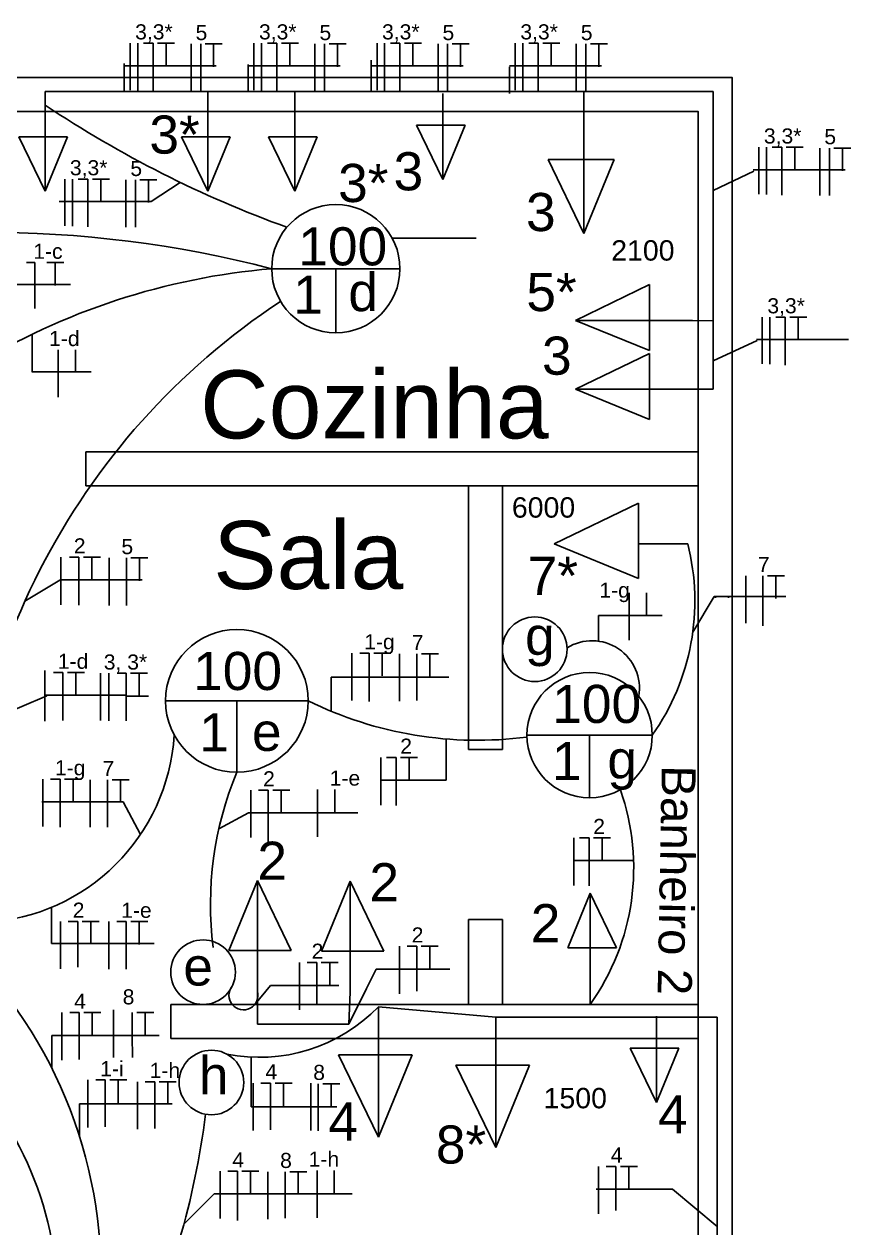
# Model space of a CAD drawing. Header units: millimetres. Extents: x 2261 to 3453, y 1338 to 2013.
# Drawn here: x 3425.08 to 3429.94, y 1356.26 to 1363.34 of the extents above; entities that cross this region are included whole.
import ezdxf

# ---------------------------------------------------------------- set-up
doc = ezdxf.new("R2010")
doc.units = ezdxf.units.MM
doc.styles.get("Standard").update_dxf_attribs({"font": 'arial.ttf'})
pattern_1 = [(0, (0, 0), (0, 6.985), [5.08, -1.905]), (90, (0, 0), (-6.985, 4e-16), [5.08, -1.905])]

msp = doc.modelspace()

# ---------------------------------------------------------------- hatches: boundary and pattern name
h = msp.add_hatch()
h.set_pattern_fill('ANGLE', color=256)
h.set_pattern_definition(pattern_1)
h.paths.add_polyline_path([(3425.3317, 1362.6758), (3425.2007, 1362.6758), (3425.2007, 1362.3548)])
h.paths.add_polyline_path([(3426.2878, 1362.6758), (3426.1568, 1362.6758), (3426.1568, 1362.3548)], flags=17)
h.paths.add_polyline_path([(3428.3683, 1362.7954), (3428.3668, 1362.7954), (3428.3668, 1362.8242), (3426.6693, 1362.8242), (3426.6693, 1362.6758), (3426.8003, 1362.6758), (3426.6693, 1362.3548), (3426.5142, 1362.6758), (3426.6693, 1362.6758), (3426.6693, 1362.8242), (3426.1568, 1362.8242), (3426.1568, 1362.6758), (3426.2878, 1362.6758), (3426.1568, 1362.3548), (3426.0017, 1362.6758), (3426.1568, 1362.6758), (3426.1568, 1362.8242), (3425.2247, 1362.8242, 0.276781), (3426.6218, 1362.1436, -0.698379), (3427.2863, 1361.8999, -0.762563), (3426.5852, 1361.7075, 0.079596), (3425.6178, 1360.8242), (3429.0391, 1360.8242), (3429.0391, 1361.1913), (3429.0071, 1361.1913), (3428.7542, 1361.1913), (3428.7542, 1361.0135), (3428.3187, 1361.1913), (3428.7542, 1361.4017), (3428.7542, 1361.1913), (3429.0071, 1361.1913), (3429.0391, 1361.1913), (3429.0391, 1361.5954), (3429.0071, 1361.5959), (3428.7542, 1361.5959), (3428.7542, 1361.4182), (3428.3187, 1361.5959), (3428.7542, 1361.8064), (3428.7542, 1361.5959), (3429.0071, 1361.5959), (3429.0391, 1361.5954), (3429.0391, 1362.8242), (3428.3668, 1362.8242), (3428.3668, 1362.7954), (3428.3683, 1362.7954), (3428.3683, 1362.5425), (3428.5461, 1362.5425), (3428.3683, 1362.107), (3428.1578, 1362.5425), (3428.3683, 1362.5425)])
h.paths.add_polyline_path([(3426.3111, 1362.1685), (3426.5974, 1362.1685), (3426.5974, 1362.6305), (3426.3111, 1362.6305)], flags=24)
h.paths.add_polyline_path([(3425.7985, 1362.1685), (3426.0849, 1362.1685), (3426.0849, 1362.6305), (3425.7985, 1362.6305)], flags=25)
h.paths.add_polyline_path([(3427.9583, 1361.9976), (3428.2446, 1361.9976), (3428.2446, 1362.4597), (3427.9583, 1362.4597)], flags=24)
h.paths.add_polyline_path([(3428.2496, 1361.4784), (3428.5359, 1361.4784), (3428.5359, 1361.9404), (3428.2496, 1361.9404)], flags=24)
h.paths.add_polyline_path([(3428.0524, 1361.1532), (3428.3387, 1361.1532), (3428.3387, 1361.6153), (3428.0524, 1361.6153)], flags=24)
h.paths.add_polyline_path([(3425.9835, 1360.677), (3428.2337, 1360.677), (3428.2337, 1361.5013), (3425.9835, 1361.5013)], flags=9)
h = msp.add_hatch()
h.set_pattern_fill('ANGLE', color=256)
h.set_pattern_definition(pattern_1)
h.paths.add_polyline_path([(3424.0795, 1361.1162), (3423.7031, 1361.1162), (3424.0795, 1360.9626)])
h.paths.add_polyline_path([(3425.3317, 1362.6758), (3425.2007, 1362.6758), (3425.2007, 1362.3548)])
h.paths.add_polyline_path([(3426.2878, 1362.6758), (3426.1568, 1362.6758), (3426.1568, 1362.3548)])
h.paths.add_polyline_path([(3426.8003, 1362.6758), (3426.6693, 1362.6758), (3426.6693, 1362.3548)])
h.paths.add_polyline_path([(3427.6692, 1362.7445), (3427.5382, 1362.7445), (3427.5382, 1362.4235)])
h.paths.add_polyline_path([(3428.5461, 1362.5425), (3428.3683, 1362.5425), (3428.3683, 1362.107)])
h.paths.add_polyline_path([(3428.7542, 1361.5959), (3428.3187, 1361.5959), (3428.7542, 1361.4182)])
h.paths.add_polyline_path([(3428.7542, 1361.1913), (3428.3187, 1361.1913), (3428.7542, 1361.0135)])
h.paths.add_polyline_path([(3423.9022, 1359.3506), (3423.3412, 1359.3506), (3423.9022, 1359.1217)])
h.paths.add_polyline_path([(3428.4051, 1358.2283), (3428.2741, 1357.9073), (3428.4051, 1357.9073)])
h.paths.add_polyline_path([(3426.9941, 1358.2991), (3426.8263, 1357.888), (3426.9941, 1357.888)])
h.paths.add_polyline_path([(3426.4485, 1358.3021), (3426.2808, 1357.891), (3426.4485, 1357.891)])
h.paths.add_polyline_path([(3424.8502, 1358.0567), (3424.5105, 1357.6078), (3424.8502, 1357.6078)])
h.paths.add_polyline_path([(3421.2882, 1357.0351), (3421.2882, 1356.9041), (3421.6092, 1356.9041)])
h = msp.add_hatch()
h.set_pattern_fill('ANGLE', color=256)
h.set_pattern_definition(pattern_1)
h.paths.add_polyline_path([(3425.3317, 1362.6758), (3425.2007, 1362.6758), (3425.2007, 1362.3548)])
h.paths.add_polyline_path([(3426.2878, 1362.6758), (3426.1568, 1362.6758), (3426.1568, 1362.3548)])
h.paths.add_polyline_path([(3426.8003, 1362.6758), (3426.6693, 1362.6758), (3426.6693, 1362.3548)])
h.paths.add_polyline_path([(3427.6692, 1362.7445), (3427.5382, 1362.7445), (3427.5382, 1362.4235)])
h.paths.add_polyline_path([(3428.5461, 1362.5425), (3428.3683, 1362.5425), (3428.3683, 1362.107)])
h.paths.add_polyline_path([(3428.7542, 1361.5959), (3428.3187, 1361.5959), (3428.7542, 1361.4182)])
h = msp.add_hatch()
h.set_pattern_fill('ANGLE', color=256)
h.set_pattern_definition(pattern_1)
h.paths.add_polyline_path([(3424.0795, 1361.1162), (3423.7031, 1361.1162), (3424.0795, 1360.9626)])
h.paths.add_polyline_path([(3425.3317, 1362.6758), (3425.2007, 1362.6758), (3425.2007, 1362.3548)])
h = msp.add_hatch()
h.set_pattern_fill('ANGLE', color=256)
h.set_pattern_definition(pattern_1)
h.paths.add_polyline_path([(3425.3317, 1362.6758), (3425.2007, 1362.6758), (3425.2007, 1362.3548)])
h = msp.add_hatch()
h.set_pattern_fill('ANGLE', color=256)
h.set_pattern_definition(pattern_1)
h.paths.add_polyline_path([(3426.2878, 1362.6758), (3426.1568, 1362.6758), (3426.1568, 1362.3548)])
h.paths.add_polyline_path([(3426.8003, 1362.6758), (3426.6693, 1362.6758), (3426.6693, 1362.3548)])
h.paths.add_polyline_path([(3428.5461, 1362.5425), (3428.3683, 1362.5425), (3428.3683, 1362.107)])
h = msp.add_hatch()
h.set_pattern_fill('ANGLE', color=256)
h.set_pattern_definition(pattern_1)
h.paths.add_polyline_path([(3428.5461, 1362.5425), (3428.3683, 1362.5425), (3428.3683, 1362.107)])
h.paths.add_polyline_path([(3428.7542, 1361.5959), (3428.3187, 1361.5959), (3428.7542, 1361.4182)])
h.paths.add_polyline_path([(3428.7542, 1361.1913), (3428.3187, 1361.1913), (3428.7542, 1361.0135)])
h.paths.add_polyline_path([(3426.9941, 1358.2991), (3426.8263, 1357.888), (3426.9941, 1357.888)])
h.paths.add_polyline_path([(3426.4485, 1358.3021), (3426.2808, 1357.891), (3426.4485, 1357.891)])
h.paths.add_polyline_path([(3423.9022, 1359.3506), (3423.3412, 1359.3506), (3423.9022, 1359.1217)])
h.paths.add_polyline_path([(3423.3927, 1355.983), (3423.2245, 1355.983), (3423.2245, 1355.5709)])
h.paths.add_polyline_path([(3423.9109, 1354.6913), (3423.4809, 1354.6913), (3423.9109, 1354.5159)])
h.paths.add_polyline_path([(3427.3578, 1357.2789), (3427.1599, 1357.2789), (3427.1599, 1356.7939)])
h.paths.add_polyline_path([(3428.0474, 1357.2174), (3427.8494, 1357.2174), (3427.8494, 1356.7324)])
h = msp.add_hatch()
h.set_pattern_fill('ANGLE', color=256)
h.set_pattern_definition(pattern_1)
h.paths.add_polyline_path([(3428.7542, 1361.5959), (3428.3187, 1361.5959), (3428.7542, 1361.4182)])
h.paths.add_polyline_path([(3428.7542, 1361.1913), (3428.3187, 1361.1913), (3428.7542, 1361.0135)])
h = msp.add_hatch()
h.set_pattern_fill('ANGLE', color=256)
h.set_pattern_definition(pattern_1)
h.paths.add_polyline_path([(3428.7542, 1361.1913), (3428.3187, 1361.1913), (3428.7542, 1361.0135)])
h = msp.add_hatch()
h.set_pattern_fill('ANGLE', color=256)
h.set_pattern_definition(pattern_1)
h.paths.add_polyline_path([(3428.6897, 1360.522), (3428.1932, 1360.282), (3428.6897, 1360.0794)])
h = msp.add_hatch()
h.set_pattern_fill('ANGLE', color=256)
h.set_pattern_definition(pattern_1)
h.paths.add_polyline_path([(3426.4485, 1358.3021), (3426.2808, 1357.891), (3426.4485, 1357.891)])
h.paths.add_polyline_path([(3426.9941, 1358.2991), (3426.8263, 1357.888), (3426.9941, 1357.888)])
h.paths.add_polyline_path([(3427.3578, 1357.2789), (3427.1599, 1357.2789), (3427.1599, 1356.7939)])
h.paths.add_polyline_path([(3428.0474, 1357.2174), (3427.8494, 1357.2174), (3427.8494, 1356.7324)])
h.paths.add_polyline_path([(3423.3927, 1355.983), (3423.2245, 1355.983), (3423.2245, 1355.5709)])
h.paths.add_polyline_path([(3428.9432, 1355.8754), (3428.5311, 1355.8754), (3428.9432, 1355.7072)])
h = msp.add_hatch()
h.set_pattern_fill('ANGLE', color=256)
h.set_pattern_definition(pattern_1)
h.paths.add_polyline_path([(3426.4485, 1358.3021), (3426.2808, 1357.891), (3426.4485, 1357.891)])
h.paths.add_polyline_path([(3426.9941, 1358.2991), (3426.8263, 1357.888), (3426.9941, 1357.888)])
h = msp.add_hatch()
h.set_pattern_fill('ANGLE', color=256, angle=90)
h.set_pattern_definition([(90, (4785.972, -2071.136), (-6.985, 2e-15), [5.08, -1.905]), (180, (4785.972, -2071.136), (-3e-15, -6.985), [5.08, -1.905])])
h.paths.add_polyline_path([(3428.2741, 1357.9073), (3428.4051, 1357.9073), (3428.4051, 1358.2283)])
h = msp.add_hatch()
h.set_pattern_fill('ANGLE', color=256)
h.set_pattern_definition(pattern_1)
h.paths.add_polyline_path([(3427.3578, 1357.2789), (3427.1599, 1357.2789), (3427.1599, 1356.7939)])
h.paths.add_polyline_path([(3428.0474, 1357.2174), (3427.8494, 1357.2174), (3427.8494, 1356.7324)])
h.paths.add_polyline_path([(3428.925, 1357.3181), (3428.794, 1357.3181), (3428.794, 1356.9971)])
h.paths.add_polyline_path([(3428.9432, 1355.8754), (3428.5311, 1355.8754), (3428.9432, 1355.7072)])
h.paths.add_polyline_path([(3423.3927, 1355.983), (3423.2245, 1355.983), (3423.2245, 1355.5709)])
h.paths.add_polyline_path([(3423.9109, 1354.6913), (3423.4809, 1354.6913), (3423.9109, 1354.5159)])
h = msp.add_hatch()
h.set_pattern_fill('ANGLE', color=256)
h.set_pattern_definition(pattern_1)
h.paths.add_polyline_path([(3427.3578, 1357.2789), (3427.1599, 1357.2789), (3427.1599, 1356.7939)])
h.paths.add_polyline_path([(3428.0474, 1357.2174), (3427.8494, 1357.2174), (3427.8494, 1356.7324)])
h = msp.add_hatch()
h.set_pattern_fill('ANGLE', color=256)
h.set_pattern_definition(pattern_1)
h.paths.add_polyline_path([(3428.925, 1357.3181), (3428.794, 1357.3181), (3428.794, 1356.9971)])
h.paths.add_polyline_path([(3428.9432, 1355.8754), (3428.5311, 1355.8754), (3428.9432, 1355.7072)])

# ---------------------------------------------------------------- linework, layer by layer
for p, q in [((3425.7002, 1363.2258), (3425.7002, 1362.9502)), ((3425.7448, 1363.2258), (3425.7448, 1363.0932)), ((3425.7792, 1363.2258), (3425.8354, 1363.2258)), ((3425.8354, 1363.2258), (3425.8354, 1363.0919)), ((3425.8618, 1363.2258), (3425.9118, 1363.2258)), ((3425.9118, 1363.2258), (3425.9118, 1363.0919)), ((3425.9118, 1363.0919), (3425.9118, 1363.2258)), ((3425.9118, 1363.2258), (3425.9618, 1363.2258)), ((3426.4285, 1363.2258), (3426.4285, 1362.9502)), ((3426.473, 1363.2258), (3426.473, 1363.0932)), ((3426.5074, 1363.2258), (3426.5636, 1363.2258)), ((3426.5636, 1363.2258), (3426.5636, 1363.0919)), ((3426.59, 1363.2258), (3426.64, 1363.2258)), ((3426.64, 1363.2258), (3426.64, 1363.0919)), ((3426.64, 1363.0919), (3426.64, 1363.2258)), ((3426.64, 1363.2258), (3426.69, 1363.2258)), ((3427.1517, 1363.2258), (3427.1517, 1362.9502)), ((3427.1962, 1363.2258), (3427.1962, 1363.0932)), ((3427.2306, 1363.2258), (3427.2868, 1363.2258)), ((3427.2868, 1363.2258), (3427.2868, 1363.0919)), ((3427.3132, 1363.2258), (3427.3632, 1363.2258)), ((3427.3632, 1363.2258), (3427.3632, 1363.0919)), ((3427.3632, 1363.0919), (3427.3632, 1363.2258)), ((3427.3632, 1363.2258), (3427.4132, 1363.2258)), ((3427.9647, 1363.2258), (3427.9647, 1362.9502)), ((3428.0092, 1363.2258), (3428.0092, 1363.0932)), ((3428.0436, 1363.2258), (3428.0998, 1363.2258)), ((3428.0998, 1363.2258), (3428.0998, 1363.0919)), ((3428.1262, 1363.2258), (3428.1762, 1363.2258)), ((3428.1762, 1363.2258), (3428.1762, 1363.0919)), ((3428.1762, 1363.0919), (3428.1762, 1363.2258)), ((3428.1762, 1363.2258), (3428.2262, 1363.2258)), ((3426.0587, 1363.2215), (3426.0587, 1362.9426)), ((3426.1151, 1363.2215), (3426.1151, 1363.0876)), ((3426.1415, 1363.2215), (3426.1915, 1363.2215)), ((3426.1915, 1363.2215), (3426.1915, 1363.0876)), ((3426.1915, 1363.0876), (3426.1915, 1363.2215)), ((3426.1915, 1363.2215), (3426.2415, 1363.2215)), ((3426.787, 1363.2215), (3426.787, 1362.9426)), ((3426.8433, 1363.2215), (3426.8433, 1363.0876)), ((3426.8697, 1363.2215), (3426.9197, 1363.2215)), ((3426.9197, 1363.2215), (3426.9197, 1363.0876)), ((3426.9197, 1363.0876), (3426.9197, 1363.2215)), ((3426.9197, 1363.2215), (3426.9697, 1363.2215)), ((3427.5102, 1363.2215), (3427.5102, 1362.9426)), ((3427.5665, 1363.2215), (3427.5665, 1363.0876)), ((3427.5929, 1363.2215), (3427.6429, 1363.2215)), ((3427.6429, 1363.2215), (3427.6429, 1363.0876)), ((3427.6429, 1363.0876), (3427.6429, 1363.2215)), ((3427.6429, 1363.2215), (3427.6929, 1363.2215)), ((3428.3232, 1363.2215), (3428.3232, 1362.9426)), ((3428.3795, 1363.2215), (3428.3795, 1363.0876)), ((3428.4059, 1363.2215), (3428.4559, 1363.2215)), ((3428.4559, 1363.2215), (3428.4559, 1363.0876)), ((3428.4559, 1363.0876), (3428.4559, 1363.2215)), ((3428.4559, 1363.2215), (3428.5059, 1363.2215)), ((3425.6661, 1362.9426), (3425.6661, 1363.1063)), ((3425.7293, 1363.0932), (3425.6661, 1363.0932)), ((3426.2069, 1363.0932), (3425.7293, 1363.0932)), ((3425.7448, 1363.0932), (3425.7448, 1362.9483)), ((3425.8354, 1363.0932), (3425.8354, 1362.944)), ((3426.1151, 1363.0876), (3426.1151, 1362.9426)), ((3426.3943, 1362.9426), (3426.3943, 1363.1013)), ((3426.4575, 1363.0932), (3426.3943, 1363.0932)), ((3426.9351, 1363.0932), (3426.4575, 1363.0932)), ((3426.473, 1363.0932), (3426.473, 1362.9483)), ((3426.5636, 1363.0932), (3426.5636, 1362.944)), ((3426.8433, 1363.0876), (3426.8433, 1362.9426)), ((3427.1175, 1362.9426), (3427.1175, 1363.1262)), ((3427.1807, 1363.0932), (3427.1175, 1363.0932)), ((3427.6583, 1363.0932), (3427.1807, 1363.0932)), ((3427.1962, 1363.0932), (3427.1962, 1362.9483)), ((3427.2868, 1363.0932), (3427.2868, 1362.944)), ((3427.5665, 1363.0876), (3427.5665, 1362.9426)), ((3427.9937, 1363.0932), (3427.9305, 1363.0932)), ((3427.9305, 1362.9309), (3427.9305, 1363.0864)), ((3428.4713, 1363.0932), (3427.9937, 1363.0932)), ((3428.0092, 1363.0932), (3428.0092, 1362.9483)), ((3428.0998, 1363.0932), (3428.0998, 1362.944)), ((3428.3795, 1363.0876), (3428.3795, 1362.9426)), ((3425.2007, 1362.8622), (3425.2007, 1362.9426)), ((3425.2007, 1362.9426), (3428.3668, 1362.9426)), ((3426.1568, 1362.8622), (3426.1568, 1362.9426)), ((3426.6693, 1362.8622), (3426.6693, 1362.9426)), ((3428.3668, 1362.9426), (3428.3668, 1362.7954)), ((3428.3668, 1362.9426), (3429.1272, 1362.9426)), ((3429.1272, 1362.9426), (3429.1272, 1361.594)), ((3427.5382, 1362.7445), (3427.5382, 1362.9309)), ((3425.2007, 1362.6758), (3425.2007, 1362.8622)), ((3426.1568, 1362.6758), (3426.1568, 1362.8622)), ((3426.6693, 1362.6758), (3426.6693, 1362.8622)), ((3429.0391, 1362.8242), (3429.0391, 1360.8242)), ((3427.3831, 1362.7445), (3427.6692, 1362.7445)), ((3427.5382, 1362.4235), (3427.3831, 1362.7445)), ((3427.6692, 1362.7445), (3427.5382, 1362.4235)), ((3427.5382, 1362.4235), (3427.5382, 1362.7445)), ((3428.3668, 1362.7954), (3428.3683, 1362.7954)), ((3428.3683, 1362.5425), (3428.3683, 1362.7954)), ((3425.0456, 1362.6758), (3425.3317, 1362.6758)), ((3425.2007, 1362.3548), (3425.0456, 1362.6758)), ((3425.3317, 1362.6758), (3425.2007, 1362.3548)), ((3425.2007, 1362.3548), (3425.2007, 1362.6758)), ((3426.0017, 1362.6758), (3426.2878, 1362.6758)), ((3426.1568, 1362.3548), (3426.0017, 1362.6758)), ((3426.2878, 1362.6758), (3426.1568, 1362.3548)), ((3426.1568, 1362.3548), (3426.1568, 1362.6758)), ((3426.5142, 1362.6758), (3426.8003, 1362.6758)), ((3426.6693, 1362.3548), (3426.5142, 1362.6758)), ((3426.8003, 1362.6758), (3426.6693, 1362.3548)), ((3426.6693, 1362.3548), (3426.6693, 1362.6758)), ((3429.3962, 1362.6136), (3429.3962, 1362.338)), ((3429.4407, 1362.6136), (3429.4407, 1362.4809)), ((3429.4751, 1362.6136), (3429.5314, 1362.6136)), ((3429.5314, 1362.6136), (3429.5314, 1362.4797)), ((3429.5577, 1362.6136), (3429.6077, 1362.6136)), ((3429.6077, 1362.6136), (3429.6077, 1362.4797)), ((3429.6077, 1362.4797), (3429.6077, 1362.6136)), ((3429.6077, 1362.6136), (3429.6577, 1362.6136)), ((3429.7547, 1362.6093), (3429.7547, 1362.3304)), ((3429.811, 1362.6093), (3429.811, 1362.4754)), ((3429.8374, 1362.6093), (3429.8874, 1362.6093)), ((3429.8874, 1362.6093), (3429.8874, 1362.4754)), ((3429.8874, 1362.4754), (3429.8874, 1362.6093)), ((3429.8874, 1362.6093), (3429.9374, 1362.6093)), ((3428.1578, 1362.5425), (3428.5461, 1362.5425)), ((3428.3683, 1362.107), (3428.1578, 1362.5425)), ((3428.5461, 1362.5425), (3428.3683, 1362.107)), ((3428.3683, 1362.107), (3428.3683, 1362.5425)), ((3429.1272, 1362.3591), (3429.367, 1362.4737)), ((3429.4252, 1362.4809), (3429.362, 1362.4809)), ((3429.9028, 1362.4809), (3429.4252, 1362.4809)), ((3429.4407, 1362.4809), (3429.4407, 1362.3361)), ((3429.5314, 1362.4809), (3429.5314, 1362.3318)), ((3429.811, 1362.4754), (3429.811, 1362.3304)), ((3425.3168, 1362.4269), (3425.3168, 1362.1513)), ((3425.3613, 1362.4269), (3425.3613, 1362.2942)), ((3425.3957, 1362.4269), (3425.4519, 1362.4269)), ((3425.4519, 1362.4269), (3425.4519, 1362.293)), ((3425.4783, 1362.4269), (3425.5283, 1362.4269)), ((3425.5283, 1362.4269), (3425.5283, 1362.293)), ((3425.5283, 1362.293), (3425.5283, 1362.4269)), ((3425.5283, 1362.4269), (3425.5783, 1362.4269)), ((3425.6753, 1362.4226), (3425.6753, 1362.1437)), ((3425.7316, 1362.4226), (3425.7316, 1362.2887)), ((3425.758, 1362.4226), (3425.808, 1362.4226)), ((3425.808, 1362.4226), (3425.808, 1362.2887)), ((3425.808, 1362.2887), (3425.808, 1362.4226)), ((3425.808, 1362.4226), (3425.858, 1362.4226)), ((3425.8234, 1362.2942), (3425.9946, 1362.4075)), ((3425.3458, 1362.2942), (3425.2826, 1362.2942)), ((3425.8234, 1362.2942), (3425.3458, 1362.2942)), ((3425.3613, 1362.2942), (3425.3613, 1362.1494)), ((3425.4519, 1362.2942), (3425.4519, 1362.1451)), ((3425.7316, 1362.2887), (3425.7316, 1362.1437)), ((3425.1408, 1361.9359), (3425.091, 1361.9359)), ((3425.1408, 1361.9359), (3425.1408, 1361.8075)), ((3425.2106, 1361.9359), (3425.2606, 1361.9359)), ((3425.2606, 1361.9359), (3425.2606, 1361.802)), ((3425.2606, 1361.802), (3425.2606, 1361.9359)), ((3425.2606, 1361.9359), (3425.3106, 1361.9359)), ((3427.2863, 1361.8999), (3426.5324, 1361.8999)), ((3426.9094, 1361.8999), (3427.2863, 1361.8999)), ((3427.2863, 1361.8999), (3426.9094, 1361.8999)), ((3426.9094, 1361.8999), (3426.9094, 1361.523)), ((3425.128, 1361.8075), (3424.6504, 1361.8075)), ((3425.128, 1361.8075), (3425.3503, 1361.8075)), ((3425.1408, 1361.8075), (3425.1408, 1361.6669)), ((3428.3187, 1361.5959), (3428.7542, 1361.8064)), ((3428.7542, 1361.8064), (3428.7542, 1361.4182)), ((3428.7542, 1361.4182), (3428.3187, 1361.5959)), ((3428.3187, 1361.5959), (3428.7542, 1361.5959)), ((3428.7542, 1361.5959), (3429.0071, 1361.5959)), ((3429.1272, 1361.594), (3429.0071, 1361.5959)), ((3429.4166, 1361.6155), (3429.4166, 1361.3398)), ((3429.4611, 1361.6155), (3429.4611, 1361.4828)), ((3429.4955, 1361.6155), (3429.5518, 1361.6155)), ((3429.5518, 1361.6155), (3429.5518, 1361.4816)), ((3429.5781, 1361.6155), (3429.6281, 1361.6155)), ((3429.6281, 1361.6155), (3429.6281, 1361.4816)), ((3429.6281, 1361.4816), (3429.6281, 1361.6155)), ((3429.6281, 1361.6155), (3429.6781, 1361.6155)), ((3429.1272, 1361.594), (3429.1272, 1361.1913)), ((3425.124, 1361.5141), (3425.124, 1361.2912)), ((3429.1272, 1361.3578), (3429.3869, 1361.4773)), ((3429.4456, 1361.4828), (3429.3825, 1361.4828)), ((3429.9232, 1361.4828), (3429.4456, 1361.4828)), ((3429.4611, 1361.4828), (3429.4611, 1361.338)), ((3429.5518, 1361.4828), (3429.5518, 1361.3337)), ((3425.2769, 1361.4229), (3425.2769, 1361.144)), ((3425.3788, 1361.4229), (3425.3788, 1361.289)), ((3428.3187, 1361.1913), (3428.7542, 1361.4017)), ((3428.7542, 1361.4017), (3428.7542, 1361.0135)), ((3425.2769, 1361.2945), (3425.124, 1361.2945)), ((3425.4706, 1361.2945), (3425.2769, 1361.2945)), ((3428.7542, 1361.0135), (3428.3187, 1361.1913)), ((3428.3187, 1361.1913), (3428.7542, 1361.1913)), ((3428.7542, 1361.1913), (3429.0071, 1361.1913)), ((3429.1272, 1361.1913), (3429.0071, 1361.1913)), ((3429.0391, 1360.8242), (3425.4391, 1360.8242)), ((3425.4391, 1360.8242), (3425.4391, 1360.6242)), ((3429.0391, 1360.6242), (3425.4391, 1360.6242)), ((3427.6891, 1359.0742), (3427.6891, 1360.6242)), ((3427.8891, 1359.0742), (3427.8891, 1360.6242)), ((3428.1932, 1360.282), (3428.6897, 1360.522)), ((3428.6897, 1360.522), (3428.6897, 1360.0794)), ((3428.6897, 1360.0794), (3428.1932, 1360.282)), ((3428.6897, 1360.282), (3428.978, 1360.282)), ((3425.2933, 1360.071), (3425.2933, 1360.2037)), ((3425.2933, 1360.2037), (3425.2933, 1359.9237)), ((3425.3432, 1360.2037), (3425.3995, 1360.2037)), ((3425.3995, 1360.2037), (3425.3995, 1360.0698)), ((3425.4258, 1360.2037), (3425.4758, 1360.2037)), ((3425.4758, 1360.2037), (3425.4758, 1360.0698)), ((3425.4758, 1360.0698), (3425.4758, 1360.2037)), ((3425.4758, 1360.2037), (3425.5258, 1360.2037)), ((3425.5773, 1360.1994), (3425.5773, 1359.9205)), ((3425.6792, 1360.1994), (3425.6792, 1360.0655)), ((3425.7055, 1360.1994), (3425.7555, 1360.1994)), ((3425.7555, 1360.1994), (3425.7555, 1360.0655)), ((3425.7555, 1360.0655), (3425.7555, 1360.1994)), ((3425.7555, 1360.1994), (3425.8055, 1360.1994)), ((3425.0821, 1359.945), (3425.2979, 1360.074)), ((3425.7709, 1360.071), (3425.2933, 1360.071)), ((3425.3995, 1360.071), (3425.3995, 1359.9219)), ((3425.6792, 1360.0655), (3425.6792, 1359.9205)), ((3429.0391, 1360.0988), (3429.0391, 1359.8199)), ((3429.3188, 1360.0945), (3429.3188, 1359.8156)), ((3429.4206, 1360.0945), (3429.4206, 1359.9606)), ((3429.447, 1360.0945), (3429.497, 1360.0945)), ((3429.497, 1360.0945), (3429.497, 1359.9606)), ((3429.497, 1359.9606), (3429.497, 1360.0945)), ((3429.497, 1360.0945), (3429.547, 1360.0945)), ((3428.6336, 1359.994), (3428.6336, 1359.7151)), ((3428.7355, 1359.994), (3428.7355, 1359.8601)), ((3429.0078, 1359.763), (3429.1328, 1359.9731)), ((3429.1328, 1359.9731), (3429.5544, 1359.9731)), ((3429.1409, 1359.9731), (3429.1409, 1359.9649)), ((3429.2173, 1359.9731), (3429.2173, 1359.9649)), ((3429.4206, 1359.9606), (3429.4206, 1359.8011)), ((3428.4528, 1359.7102), (3428.4528, 1359.8613)), ((3428.4528, 1359.8613), (3428.8272, 1359.8613)), ((3428.8118, 1359.8601), (3428.8118, 1359.8613)), ((3428.8118, 1359.8613), (3428.8118, 1359.8601)), ((3427.0046, 1359.6398), (3427.0046, 1359.3609)), ((3427.0502, 1359.6398), (3427.1064, 1359.6398)), ((3427.1064, 1359.6398), (3427.1064, 1359.5059)), ((3427.1328, 1359.6398), (3427.1828, 1359.6398)), ((3427.1828, 1359.6398), (3427.1828, 1359.5059)), ((3427.1828, 1359.5059), (3427.1828, 1359.6398)), ((3427.1828, 1359.6398), (3427.2328, 1359.6398)), ((3427.2843, 1359.6355), (3427.2843, 1359.3566)), ((3427.3861, 1359.6355), (3427.3861, 1359.5016)), ((3427.4125, 1359.6355), (3427.4625, 1359.6355)), ((3427.4625, 1359.6355), (3427.4625, 1359.5016)), ((3427.4625, 1359.5016), (3427.4625, 1359.6355)), ((3427.4625, 1359.6355), (3427.5125, 1359.6355)), ((3425.1992, 1359.3927), (3425.1992, 1359.5384)), ((3425.1992, 1359.5384), (3425.1992, 1359.2403)), ((3425.2491, 1359.5254), (3425.3053, 1359.5254)), ((3425.3053, 1359.5254), (3425.3053, 1359.3915)), ((3425.3317, 1359.5254), (3425.3817, 1359.5254)), ((3425.3817, 1359.5254), (3425.3817, 1359.3915)), ((3425.3817, 1359.3915), (3425.3817, 1359.5254)), ((3425.3817, 1359.5254), (3425.4317, 1359.5254)), ((3425.526, 1359.5211), (3425.526, 1359.2443)), ((3425.575, 1359.5211), (3425.575, 1359.2422)), ((3425.6768, 1359.5211), (3425.6238, 1359.5211)), ((3425.6768, 1359.5211), (3425.6768, 1359.3872)), ((3425.6768, 1359.5211), (3425.6768, 1359.5211)), ((3425.7032, 1359.5211), (3425.7532, 1359.5211)), ((3425.7532, 1359.5211), (3425.7532, 1359.3872)), ((3425.7532, 1359.3872), (3425.7532, 1359.5211)), ((3425.7532, 1359.5211), (3425.8032, 1359.5211)), ((3426.8819, 1359.2983), (3426.8819, 1359.4986)), ((3426.8819, 1359.4986), (3427.5729, 1359.4986)), ((3427.1064, 1359.5059), (3427.1064, 1359.3563)), ((3427.3861, 1359.5016), (3427.3861, 1359.3609)), ((3424.836, 1359.2291), (3425.2116, 1359.3886)), ((3425.6768, 1359.3927), (3425.1992, 1359.3927)), ((3425.3053, 1359.3927), (3425.3053, 1359.2436)), ((3425.6768, 1359.3872), (3425.6768, 1359.2422)), ((3425.6768, 1359.3872), (3425.8086, 1359.3872)), ((3426.7475, 1359.3591), (3425.9084, 1359.3591)), ((3425.9084, 1359.3591), (3426.3279, 1359.3591)), ((3426.3279, 1359.3591), (3426.7475, 1359.3591)), ((3426.3279, 1359.3591), (3426.3279, 1358.9395)), ((3427.5587, 1358.8924), (3427.5587, 1359.135)), ((3428.7698, 1359.1577), (3428.0331, 1359.1577)), ((3428.0331, 1359.1577), (3428.4015, 1359.1577)), ((3428.4015, 1359.1577), (3428.7698, 1359.1577)), ((3428.4015, 1359.1577), (3428.4015, 1358.7893)), ((3427.8891, 1359.0742), (3427.6891, 1359.0742)), ((3427.1735, 1359.0263), (3427.1735, 1358.8936)), ((3427.2079, 1359.0263), (3427.2641, 1359.0263)), ((3427.2641, 1359.0263), (3427.2641, 1358.8924)), ((3427.2905, 1359.0263), (3427.3405, 1359.0263)), ((3427.3405, 1359.0263), (3427.3405, 1358.8924)), ((3427.3405, 1358.8924), (3427.3405, 1359.0263)), ((3427.3405, 1359.0263), (3427.3905, 1359.0263)), ((3425.1864, 1358.8991), (3425.1864, 1358.6202)), ((3425.2321, 1358.8991), (3425.2883, 1358.8991)), ((3425.2883, 1358.8991), (3425.2883, 1358.7652)), ((3425.3147, 1358.8991), (3425.3647, 1358.8991)), ((3425.3647, 1358.8991), (3425.3647, 1358.7652)), ((3425.3647, 1358.7652), (3425.3647, 1358.8991)), ((3425.3647, 1358.8991), (3425.4147, 1358.8991)), ((3425.4661, 1358.8948), (3425.4661, 1358.6159)), ((3425.568, 1358.8948), (3425.568, 1358.7609)), ((3425.5944, 1358.8948), (3425.6444, 1358.8948)), ((3425.6444, 1358.8948), (3425.6444, 1358.7609)), ((3425.6444, 1358.7609), (3425.6444, 1358.8948)), ((3425.6444, 1358.8948), (3425.6944, 1358.8948)), ((3426.8017, 1358.8386), (3426.8017, 1358.5597)), ((3426.9035, 1358.8386), (3426.9035, 1358.7047)), ((3427.5587, 1358.8924), (3427.1735, 1358.8924)), ((3427.1737, 1358.8952), (3427.1737, 1358.7461)), ((3427.2645, 1358.8932), (3427.2645, 1358.7441)), ((3425.6598, 1358.7664), (3425.1821, 1358.7664)), ((3425.2883, 1358.7664), (3425.2883, 1358.6173)), ((3425.7614, 1358.574), (3425.6598, 1358.7664)), ((3426.4101, 1358.8343), (3426.4101, 1358.5554)), ((3426.4557, 1358.8343), (3426.512, 1358.8343)), ((3426.512, 1358.8343), (3426.512, 1358.7004)), ((3426.5384, 1358.8343), (3426.5884, 1358.8343)), ((3426.5884, 1358.8343), (3426.5884, 1358.7004)), ((3426.5884, 1358.7004), (3426.5884, 1358.8343)), ((3426.5884, 1358.8343), (3426.6384, 1358.8343)), ((3425.568, 1358.7609), (3425.568, 1358.6159)), ((3426.222, 1358.6072), (3426.3972, 1358.7016)), ((3426.3972, 1358.7016), (3427.0384, 1358.7016)), ((3426.512, 1358.7004), (3426.512, 1358.5312)), ((3428.308, 1358.5544), (3428.308, 1358.4217)), ((3428.3424, 1358.5544), (3428.3986, 1358.5544)), ((3428.3986, 1358.5544), (3428.3986, 1358.4205)), ((3428.425, 1358.5544), (3428.475, 1358.5544)), ((3428.475, 1358.5544), (3428.475, 1358.4205)), ((3428.475, 1358.4205), (3428.475, 1358.5544)), ((3428.475, 1358.5544), (3428.525, 1358.5544)), ((3428.6598, 1358.4205), (3428.308, 1358.4205)), ((3428.3082, 1358.4233), (3428.3082, 1358.2742)), ((3428.3989, 1358.4212), (3428.3989, 1358.2721)), ((3426.2808, 1357.891), (3426.4485, 1358.3021)), ((3426.4485, 1358.3021), (3426.6472, 1357.891)), ((3426.4485, 1358.3021), (3426.4485, 1357.891)), ((3426.8263, 1357.888), (3426.9941, 1358.2991)), ((3426.9941, 1358.2991), (3427.1927, 1357.888)), ((3426.9941, 1358.2991), (3426.9941, 1357.888)), ((3428.2741, 1357.9073), (3428.4051, 1358.2283)), ((3428.4051, 1358.2283), (3428.5603, 1357.9073)), ((3428.4051, 1358.2283), (3428.4051, 1357.9073)), ((3425.238, 1358.145), (3425.238, 1357.9325)), ((3425.291, 1358.0619), (3425.291, 1357.783)), ((3425.3366, 1358.0619), (3425.3928, 1358.0619)), ((3425.3928, 1358.0619), (3425.3928, 1357.928)), ((3425.4192, 1358.0619), (3425.4692, 1358.0619)), ((3425.4692, 1358.0619), (3425.4692, 1357.928)), ((3425.4692, 1357.928), (3425.4692, 1358.0619)), ((3425.4692, 1358.0619), (3425.5192, 1358.0619)), ((3425.5759, 1358.0615), (3425.5759, 1357.7826)), ((3425.6215, 1358.0615), (3425.6778, 1358.0615)), ((3425.6778, 1358.0615), (3425.6778, 1357.9276)), ((3425.7041, 1358.0615), (3425.7541, 1358.0615)), ((3425.7541, 1358.0615), (3425.7541, 1357.9276)), ((3425.7541, 1357.9276), (3425.7541, 1358.0615)), ((3425.7541, 1358.0615), (3425.8041, 1358.0615)), ((3427.6891, 1357.5742), (3427.6891, 1358.0742)), ((3427.6891, 1357.5742), (3427.6891, 1358.0742)), ((3427.6891, 1358.0742), (3427.8891, 1358.0742)), ((3427.8891, 1357.5742), (3427.8891, 1358.0742)), ((3425.238, 1357.9325), (3425.8408, 1357.9325)), ((3425.3928, 1357.928), (3425.3928, 1357.7936)), ((3425.6778, 1357.9276), (3425.6778, 1357.7827)), ((3427.2838, 1357.9165), (3427.2838, 1357.6377)), ((3427.3294, 1357.9165), (3427.3856, 1357.9165)), ((3427.3856, 1357.9165), (3427.3856, 1357.7826)), ((3427.412, 1357.9165), (3427.462, 1357.9165)), ((3427.462, 1357.9165), (3427.462, 1357.7826)), ((3427.462, 1357.7826), (3427.462, 1357.9165)), ((3427.462, 1357.9165), (3427.512, 1357.9165)), ((3426.6472, 1357.891), (3426.2808, 1357.891)), ((3426.4485, 1357.891), (3426.4485, 1357.6523)), ((3427.1927, 1357.888), (3426.8263, 1357.888)), ((3426.9941, 1357.888), (3426.9941, 1357.6493)), ((3428.5603, 1357.9073), (3428.2741, 1357.9073)), ((3428.4051, 1357.9073), (3428.4051, 1357.5742)), ((3426.6956, 1357.8206), (3426.6956, 1357.5417)), ((3426.7412, 1357.8206), (3426.7974, 1357.8206)), ((3426.7974, 1357.8206), (3426.7974, 1357.6867)), ((3426.8238, 1357.8206), (3426.8738, 1357.8206)), ((3426.8738, 1357.8206), (3426.8738, 1357.6867)), ((3426.8738, 1357.6867), (3426.8738, 1357.8206)), ((3426.8738, 1357.8206), (3426.9238, 1357.8206)), ((3427.0901, 1357.6678), (3427.1472, 1357.7826)), ((3427.1472, 1357.7826), (3427.5807, 1357.7826)), ((3427.3856, 1357.7826), (3427.3856, 1357.6529)), ((3426.4329, 1357.5742), (3426.5263, 1357.6867)), ((3426.4485, 1357.6523), (3426.4485, 1357.6039)), ((3426.5263, 1357.6867), (3426.7974, 1357.6867)), ((3426.7974, 1357.6867), (3426.9266, 1357.6867)), ((3426.7974, 1357.6867), (3426.7974, 1357.5742)), ((3426.9857, 1357.4577), (3427.0901, 1357.6678)), ((3426.9857, 1357.4577), (3426.9941, 1357.6493)), ((3425.9391, 1357.5742), (3429.0391, 1357.5742)), ((3425.9391, 1357.3742), (3425.9391, 1357.5742)), ((3426.4485, 1357.6039), (3426.4485, 1357.4577)), ((3429.0391, 1357.5742), (3427.6891, 1357.5742)), ((3425.2994, 1357.5265), (3425.2994, 1357.2476)), ((3425.3451, 1357.5265), (3425.4013, 1357.5265)), ((3425.4013, 1357.5265), (3425.4013, 1357.3926)), ((3425.4277, 1357.5265), (3425.4777, 1357.5265)), ((3425.4777, 1357.5265), (3425.4777, 1357.3926)), ((3425.4777, 1357.3926), (3425.4777, 1357.5265)), ((3425.4777, 1357.5265), (3425.5277, 1357.5265)), ((3425.6021, 1357.5421), (3425.6021, 1357.2633)), ((3425.7129, 1357.5265), (3425.7129, 1357.3926)), ((3425.7393, 1357.5265), (3425.7893, 1357.5265)), ((3425.7893, 1357.5265), (3425.7893, 1357.3926)), ((3425.7893, 1357.3926), (3425.7893, 1357.5265)), ((3425.7893, 1357.5265), (3425.8393, 1357.5265)), ((3427.1599, 1357.2789), (3427.1599, 1357.5605)), ((3427.1599, 1357.5605), (3427.8494, 1357.499)), ((3427.8494, 1357.2174), (3427.8494, 1357.499)), ((3427.8494, 1357.499), (3429.1512, 1357.499)), ((3428.794, 1357.3181), (3428.794, 1357.5045)), ((3429.1512, 1357.499), (3429.1512, 1355.8754)), ((3426.4485, 1357.4577), (3426.9857, 1357.4577)), ((3425.2393, 1357.2012), (3425.2393, 1357.3926)), ((3425.2393, 1357.3926), (3425.7393, 1357.3926)), ((3425.4013, 1357.3926), (3425.4013, 1357.2504)), ((3425.7139, 1357.2633), (3425.7129, 1357.3926)), ((3425.7393, 1357.3926), (3425.8719, 1357.3926)), ((3425.9391, 1357.3742), (3429.0391, 1357.3742)), ((3426.9255, 1357.2789), (3427.3578, 1357.2789)), ((3427.1599, 1356.7939), (3426.9255, 1357.2789)), ((3427.3578, 1357.2789), (3427.1599, 1356.7939)), ((3427.1599, 1356.7939), (3427.1599, 1357.2789)), ((3428.6389, 1357.3181), (3428.925, 1357.3181)), ((3428.794, 1356.9971), (3428.6389, 1357.3181)), ((3428.925, 1357.3181), (3428.794, 1356.9971)), ((3428.794, 1356.9971), (3428.794, 1357.3181)), ((3426.4116, 1356.973), (3426.4116, 1357.2647)), ((3427.615, 1357.2174), (3428.0474, 1357.2174)), ((3427.8494, 1356.7324), (3427.615, 1357.2174)), ((3428.0474, 1357.2174), (3427.8494, 1356.7324)), ((3427.8494, 1356.7324), (3427.8494, 1357.2174)), ((3425.4525, 1357.1306), (3425.4525, 1356.8517)), ((3425.4981, 1357.1306), (3425.5544, 1357.1306)), ((3425.5544, 1357.1306), (3425.5544, 1356.9966)), ((3425.5807, 1357.1306), (3425.6307, 1357.1306)), ((3425.6307, 1357.1306), (3425.6307, 1356.9966)), ((3425.6307, 1356.9966), (3425.6307, 1357.1306)), ((3425.6307, 1357.1306), (3425.6807, 1357.1306)), ((3425.7433, 1357.1202), (3425.7433, 1356.8413)), ((3425.7889, 1357.1202), (3425.8451, 1357.1202)), ((3425.8451, 1357.1202), (3425.8451, 1356.9863)), ((3425.8715, 1357.1202), (3425.9215, 1357.1202)), ((3425.9215, 1357.1202), (3425.9215, 1356.9863)), ((3425.9215, 1356.9863), (3425.9215, 1357.1202)), ((3425.9215, 1357.1202), (3425.9715, 1357.1202)), ((3426.4239, 1357.1123), (3426.4239, 1356.8334)), ((3426.4695, 1357.1123), (3426.5257, 1357.1123)), ((3426.5257, 1357.1123), (3426.5257, 1356.9784)), ((3426.5521, 1357.1123), (3426.6021, 1357.1123)), ((3426.6021, 1357.1123), (3426.6021, 1356.9784)), ((3426.6021, 1356.9784), (3426.6021, 1357.1123)), ((3426.6021, 1357.1123), (3426.6521, 1357.1123)), ((3426.7625, 1357.1124), (3426.7625, 1356.8335)), ((3426.8066, 1357.1084), (3426.8066, 1356.9745)), ((3426.833, 1357.1084), (3426.883, 1357.1084)), ((3426.883, 1357.1084), (3426.883, 1356.9745)), ((3426.883, 1356.9745), (3426.883, 1357.1084)), ((3426.883, 1357.1084), (3426.933, 1357.1084)), ((3425.5544, 1356.9966), (3425.5544, 1356.8543)), ((3425.4022, 1356.8016), (3425.4022, 1356.9901)), ((3425.4022, 1356.9901), (3425.9475, 1356.9901)), ((3425.8451, 1356.9863), (3425.8451, 1356.8453)), ((3426.4116, 1356.973), (3426.8656, 1356.973)), ((3426.4116, 1356.973), (3426.4116, 1356.973)), ((3426.4116, 1356.973), (3426.4116, 1356.973)), ((3426.5257, 1356.9784), (3426.5257, 1356.8363)), ((3426.8066, 1356.9745), (3426.8066, 1356.8319)), ((3426.8656, 1356.973), (3426.916, 1356.973)), ((3426.2293, 1356.5946), (3426.2293, 1356.3157)), ((3426.2749, 1356.5946), (3426.3312, 1356.5946)), ((3426.3312, 1356.5946), (3426.3312, 1356.4607)), ((3426.3576, 1356.5946), (3426.4076, 1356.5946)), ((3426.4076, 1356.5946), (3426.4076, 1356.4607)), ((3426.4076, 1356.4607), (3426.4076, 1356.5946)), ((3426.4076, 1356.5946), (3426.4576, 1356.5946)), ((3426.5103, 1356.5907), (3426.5103, 1356.3118)), ((3426.6121, 1356.5907), (3426.6121, 1356.4568)), ((3426.6385, 1356.5907), (3426.6885, 1356.5907)), ((3426.6885, 1356.5907), (3426.6885, 1356.4568)), ((3426.6885, 1356.4568), (3426.6885, 1356.5907)), ((3426.6885, 1356.5907), (3426.7385, 1356.5907)), ((3426.799, 1356.5985), (3426.799, 1356.3196)), ((3426.9008, 1356.5985), (3426.9008, 1356.4646)), ((3428.4538, 1356.6224), (3428.4538, 1356.3435)), ((3428.4994, 1356.6224), (3428.5556, 1356.6224)), ((3428.5556, 1356.6224), (3428.5556, 1356.4885)), ((3428.582, 1356.6224), (3428.632, 1356.6224)), ((3428.632, 1356.6224), (3428.632, 1356.4885)), ((3428.632, 1356.4885), (3428.632, 1356.6224)), ((3428.632, 1356.6224), (3428.682, 1356.6224)), ((3426.0162, 1356.282), (3426.1942, 1356.46)), ((3426.1942, 1356.46), (3427.0058, 1356.46)), ((3426.3312, 1356.4607), (3426.3312, 1356.3051)), ((3426.6121, 1356.4568), (3426.6121, 1356.3179)), ((3428.8891, 1356.489), (3428.4408, 1356.489)), ((3428.5556, 1356.489), (3428.5556, 1356.362)), ((3428.8366, 1356.489), (3428.8366, 1356.4846)), ((3429.1512, 1356.2682), (3428.8891, 1356.489))]:
    msp.add_line(p, q)
for points in [[(3428.7587, 1352.3742), (3429.2391, 1352.3742), (3429.2391, 1363.0242), (3420.8391, 1363.0242), (3420.8391, 1352.3742), (3424.4729, 1352.3742)], [(3428.7587, 1352.5742), (3429.0391, 1352.5742), (3429.0391, 1362.8242), (3421.0391, 1362.8242), (3421.0391, 1352.5742), (3424.4729, 1352.5742)]]:
    msp.add_lwpolyline(points)
for centre, radius in [((3426.9094, 1361.8999), 0.3769), ((3428.079, 1359.6629), 0.1899), ((3426.3279, 1359.3591), 0.4196), ((3428.4015, 1359.1577), 0.3683), ((3426.129, 1357.7641), 0.1899), ((3426.1783, 1357.1155), 0.1899)]:
    msp.add_circle(centre, radius)
for centre, radius, start, end in [((3428.8419, 1368.2986), 6.5431, 236.18667, 250.16556), ((3424.8586, 1355.4589), 6.6549, 75.43306, 105.00043), ((3426.8715, 1357.8979), 4.0163, 94.84273, 121.45081), ((3428.8584, 1358.2467), 4.1406, 123.29756, 182.63465), ((3427.6542, 1359.9457), 1.3659, 324.76485, 14.25332), ((3428.4153, 1359.434), 0.2788, 350.22808, 121.69156), ((3427.7421, 1361.3788), 2.2513, 243.78182, 277.43242), ((3424.7871, 1359.2291), 1.1741, 273.08238, 356.5812), ((3428.1879, 1358.1638), 2.0153, 157.35983, 187.23872), ((3427.2734, 1358.3763), 1.3872, 324.67518, 19.37924), ((3422.8295, 1355.9857), 2.699, 351.26027, 41.52278), ((3426.3666, 1357.6281), 0.0854, 140.90921, 16.45935), ((3426.4605, 1358.2354), 0.9719, 258.6039, 316.02339), ((3423.3012, 1355.8299), 1.9703, 352.09403, 41.29818), ((3421.529, 1357.4999), 4.6495, 334.25373, 352.96236)]:
    msp.add_arc(centre, radius, start, end)

# ---------------------------------------------------------------- texts
at = {"attachment_point": 1}
for s, width, gutter_width, heights, insert, char_height in [('\\pxtc7;3,3*', 1.319809, 2.776, [0.2033], (3425.7299, 1363.3368), 0.088832), ('\\pxtc7;5', 1.319809, 2.776, [0.2033], (3426.0851, 1363.3325), 0.08883), ('\\pxtc7;3,3*', 1.319809, 2.776, [0.2033], (3426.4581, 1363.3368), 0.088832), ('\\pxtc7;5', 1.319809, 2.776, [0.2033], (3426.8134, 1363.3325), 0.08883), ('\\pxtc7;3,3*', 1.319809, 2.776, [0.2033], (3427.1813, 1363.3368), 0.088832), ('\\pxtc7;5', 1.319809, 2.776, [0.2033], (3427.5366, 1363.3325), 0.08883), ('\\pxtc7;3,3*', 1.319809, 2.776, [0.2033], (3427.9943, 1363.3368), 0.088832), ('\\pxtc7;5', 1.319809, 2.776, [0.2033], (3428.3496, 1363.3325), 0.08883), ('\\pxtc7;3*', 3.331213, 7.0067, [0.5132], (3425.8137, 1362.8006), 0.22421), ('\\pxtc7;3,3*', 1.319809, 2.776, [0.2033], (3429.4258, 1362.7246), 0.088832), ('\\pxtc7;5', 1.319809, 2.776, [0.2033], (3429.7811, 1362.7203), 0.08883), ('\\pxtc7;3', 3.331213, 7.0067, [0.5132], (3427.2492, 1362.5848), 0.22421), ('\\pxtc7;3,3*', 1.319809, 2.776, [0.2033], (3425.3464, 1362.5379), 0.088832), ('\\pxtc7;5', 1.319809, 2.776, [0.2033], (3425.7017, 1362.5336), 0.08883), ('\\pxtc7;3*', 3.331213, 7.0067, [0.5132], (3426.923, 1362.516), 0.22421), ('\\pxtc7;3', 3.331213, 7.0067, [0.5132], (3428.0275, 1362.3452), 0.22421), ('\\pxtc7;100 ', 3.331213, 7.0067, [0.5132], (3426.6892, 1362.1436), 0.224214), ('\\pxtc7;1-c', 1.319809, 2.776, [0.2033], (3425.1309, 1362.0468), 0.08883), ('\\pxtc7;2100', 1.779891, 3.7437, [0.2742], (3428.5283, 1362.0673), 0.119799), ('\\pxtc7;d', 3.331213, 7.0067, [0.5132], (3426.9831, 1361.8745), 0.22421), ('\\pxtc7;1', 3.331213, 7.0067, [0.5132], (3426.659, 1361.859), 0.22421), ('\\pxtc7;5*', 3.331213, 7.0067, [0.5132], (3428.0295, 1361.8748), 0.22421), ('\\pxtc7;3,3*', 1.319809, 2.776, [0.2033], (3429.4462, 1361.7264), 0.088832), ('\\pxtc7;1-d', 1.319809, 2.776, [0.2033], (3425.2242, 1361.5339), 0.08883), ('\\pxtc7;3', 3.331213, 7.0067, [0.5132], (3428.1216, 1361.5008), 0.22421), ('\\pxtc7;Cozinha', 5.942919, 12.5, [0.9155], (3426.1113, 1361.3022), 0.4), ('\\pxtc7;6000', 1.779891, 3.7437, [0.2742], (3427.9444, 1360.5561), 0.119799), ('Sala', 5.942919, 12.5, [0.9155], (3426.1887, 1360.4168), 0.4), ('\\pxtc7;2', 1.319809, 2.776, [0.2033], (3425.3695, 1360.3147), 0.08883), ('\\pxtc7;5', 1.319809, 2.776, [0.2033], (3425.6492, 1360.3104), 0.08883), ('\\pxtc7;7*', 3.331213, 7.0067, [0.5132], (3428.0371, 1360.2066), 0.22421), ('\\pxtc7;7', 1.319809, 2.776, [0.2033], (3429.3907, 1360.2055), 0.08883), ('\\pxtc7;1-g', 1.319809, 2.776, [0.2033], (3428.4588, 1360.0545), 0.08883), ('\\pxtc7;g', 3.331213, 7.0067, [0.5132], (3428.022, 1359.8528), 0.22421), ('\\pxtc7;1-g', 1.319809, 2.776, [0.2033], (3427.0765, 1359.7508), 0.08883), ('\\pxtc7;7', 1.319809, 2.776, [0.2033], (3427.3562, 1359.7465), 0.08883), ('\\pxtc7;1-d', 1.319809, 2.776, [0.2033], (3425.2754, 1359.6364), 0.08883), ('\\pxtc7;3, 3*', 1.319809, 2.776, [0.2033], (3425.5455, 1359.632), 0.088832), ('\\pxtc7;100 ', 3.331213, 7.0067, [0.5132], (3426.0707, 1359.647), 0.224214), ('\\pxtc7;100 ', 3.331213, 7.0067, [0.5132], (3428.1818, 1359.4534), 0.224214), ('\\pxtc7;1', 3.331213, 7.0067, [0.5132], (3426.1067, 1359.2859), 0.22421), ('\\pxtc7;e', 3.331213, 7.0067, [0.5132], (3426.4165, 1359.2894), 0.22421), ('\\pxtc7;2', 1.319809, 2.776, [0.2033], (3427.2883, 1359.1373), 0.08883), ('\\pxtc7;1', 3.331213, 7.0067, [0.5132], (3428.1801, 1359.1175), 0.22421), ('\\pxtc7;g', 3.331213, 7.0067, [0.5132], (3428.506, 1359.1267), 0.22421), ('\\pxtc7;1-g', 1.319809, 2.776, [0.2033], (3425.2583, 1359.01), 0.08883), ('\\pxtc7;7', 1.319809, 2.776, [0.2033], (3425.538, 1359.0057), 0.08883), ('\\pxtc7;2', 1.319809, 2.776, [0.2033], (3426.482, 1358.9453), 0.08883), ('\\pxtc7;1-e', 1.319809, 2.776, [0.2033], (3426.8736, 1358.9496), 0.08883), ('\\pxtc7;2', 1.319809, 2.776, [0.2033], (3428.4227, 1358.6654), 0.08883), ('\\pxtc7;2', 3.331213, 7.0067, [0.5132], (3426.4485, 1358.5312), 0.22421), ('\\pxtc7;2', 3.331213, 7.0067, [0.5132], (3427.1072, 1358.4051), 0.22421), ('\\pxtc7;2', 1.319809, 2.776, [0.2033], (3425.3628, 1358.1729), 0.08883), ('\\pxtc7;1-e', 1.319809, 2.776, [0.2033], (3425.6478, 1358.1725), 0.08883), ('\\pxtc7;2', 3.331213, 7.0067, [0.5132], (3428.0556, 1358.1642), 0.22421), ('\\pxtc7;2', 1.319809, 2.776, [0.2033], (3427.3556, 1358.0275), 0.08883), ('\\pxtc7;2', 1.319809, 2.776, [0.2033], (3426.7674, 1357.9316), 0.08883), ('\\pxtc7;e', 3.331213, 7.0067, [0.5132], (3426.013, 1357.9098), 0.22421), ('\\pxtc7;4', 1.319809, 2.776, [0.2033], (3425.3713, 1357.6375), 0.08883), ('\\pxtc7;8', 1.319809, 2.776, [0.2033], (3425.6567, 1357.6635), 0.08883), ('\\pxtc7;h', 3.331213, 7.0067, [0.5132], (3426.1045, 1357.2697), 0.22421), ('\\pxtc7;1-i', 1.319809, 2.776, [0.2033], (3425.5244, 1357.2415), 0.08883), ('\\pxtc7;1-h', 1.319809, 2.776, [0.2033], (3425.8152, 1357.2312), 0.08883), ('\\pxtc7;4', 1.319809, 2.776, [0.2033], (3426.4958, 1357.2232), 0.08883), ('\\pxtc7;8', 1.319809, 2.776, [0.2033], (3426.7767, 1357.2193), 0.08883), ('\\pxtc7;1500', 1.779891, 3.7437, [0.2742], (3428.1309, 1357.0835), 0.119799), ('\\pxtc7;4', 3.331213, 7.0067, [0.5132], (3426.8656, 1356.9986), 0.22421), ('\\pxtc7;4', 3.331213, 7.0067, [0.5132], (3428.8039, 1357.0406), 0.22421), ('\\pxtc7;8*', 3.331213, 7.0067, [0.5132], (3427.4976, 1356.863), 0.22421), ('\\pxtc7;1-h', 1.319809, 2.776, [0.2033], (3426.7499, 1356.7095), 0.08883), ('\\pxtc7;4', 1.319809, 2.776, [0.2033], (3428.5257, 1356.7334), 0.08883), ('\\pxtc7;4', 1.319809, 2.776, [0.2033], (3426.3012, 1356.7056), 0.08883), ('\\pxtc7;8', 1.319809, 2.776, [0.2033], (3426.5821, 1356.7017), 0.08883)]:
    msp.add_mtext_dynamic_manual_height_columns(s, width=width, gutter_width=gutter_width, heights=heights, dxfattribs=dict(at, insert=insert, char_height=char_height))
at = {"insert": (3429.0259, 1358.9782), "char_height": 0.2, "attachment_point": 1, "rotation": 268.94735}
msp.add_mtext_dynamic_manual_height_columns('\\pxtc7;Banheiro 2 ', width=5.942919, gutter_width=12.5, heights=[0.9155], dxfattribs=at)

doc.saveas('drawing.dxf')
